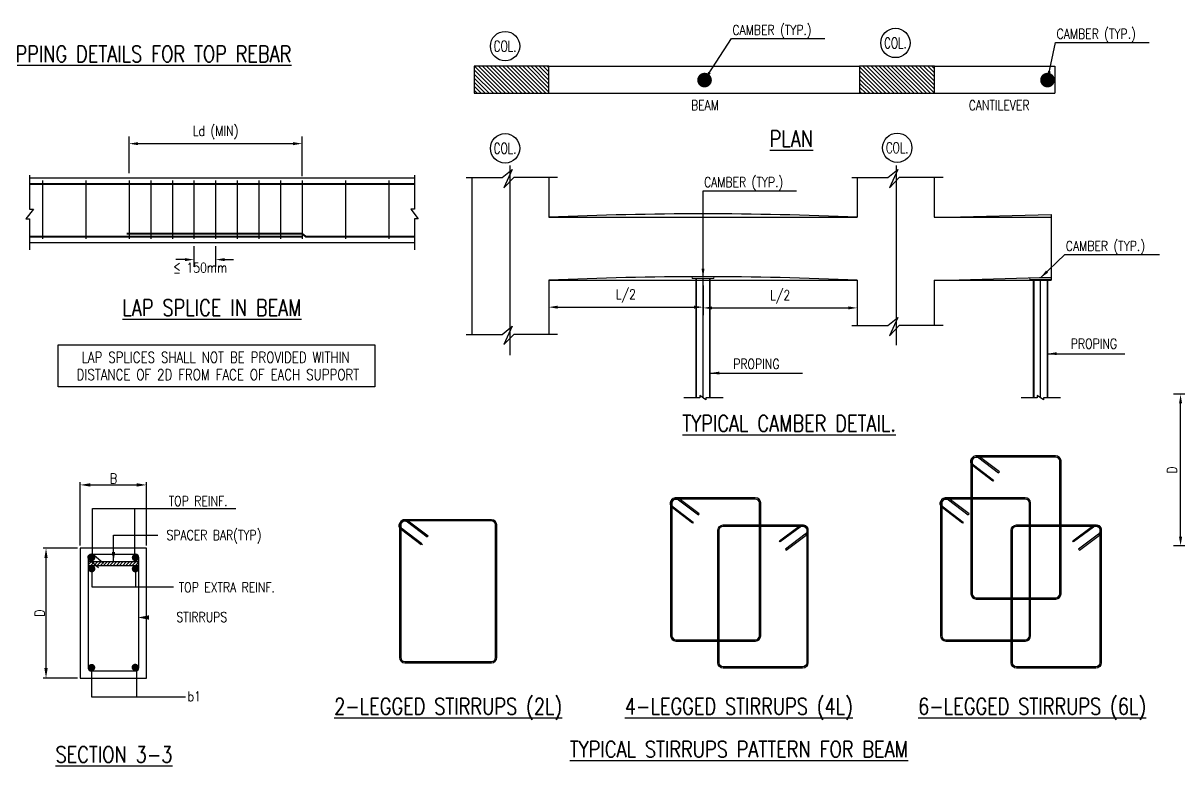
# Model space of a CAD drawing. Extents: x -69352 to 1013721, y -547461 to -186867.
# Drawn here: x 533061 to 565119, y -334601 to -314009 of the extents above; entities that cross this region are included whole.
import ezdxf
from ezdxf.enums import TextEntityAlignment as Align
from ezdxf.lldxf.tags import DXFTag

# ---------------------------------------------------------------- set-up
doc = ezdxf.new("R2010")
doc.units = 0
doc.header["$LTSCALE"] = 500
doc.header["$MEASUREMENT"] = 0
doc.header["$PDMODE"] = 35
doc.header["$PDSIZE"] = -15
doc.layers.get('DEFPOINTS').update_dxf_attribs({"color": 4})
for name, color, linetype in [('CEN', 8, 'CENTER'), ('DIM', 5, 'Continuous'), ('DIM1', 5, 'Continuous'), ('hat', 8, 'Continuous'), ('LINK', 2, 'Continuous'), ('MISC', 5, 'Continuous'), ('S-COLUMN', 1, 'Continuous'), ('S-COLUMN CIRCLE', 9, 'Continuous'), ('S-COLUMN HATCH', 8, 'Continuous'), ('S-COLUMN NO', 2, 'Continuous'), ('S-CONCRET LINE', 4, 'Continuous'), ('S-DIM-1', 5, 'Continuous'), ('S-GRIDE LINE', 8, 'CENTER'), ('S-R.C.C. PILE CAP', 40, 'Continuous'), ('S-REINFORCEMENT', 6, 'Continuous'), ('S-TEXT-1 @ 1', 4, 'Continuous'), ('S-TITLE', 6, 'Continuous'), ('TEXT1', 2, 'Continuous')]:
    doc.layers.add(name, color=color, linetype=linetype)
doc.styles.add('ROMANS', font='simplex.shx', dxfattribs={"width": 0.8, "height": 275})
tags = doc.linetypes.add('CENTER', pattern=[2, 1.25, -0.25, 0.25, -0.25]).pattern_tags.tags
tags[10:11] = [DXFTag(74, 4), DXFTag(75, 0), DXFTag(340, '0'), DXFTag(46, 1.0), DXFTag(50, 0.0), DXFTag(44, 0.0), DXFTag(45, 0.0)]
tags[8:9] = [DXFTag(74, 4), DXFTag(75, 0), DXFTag(340, '0'), DXFTag(46, 1.0), DXFTag(50, 0.0), DXFTag(44, 0.0), DXFTag(45, 0.0)]
tags[6:7] = [DXFTag(74, 4), DXFTag(75, 0), DXFTag(340, '0'), DXFTag(46, 1.0), DXFTag(50, 0.0), DXFTag(44, 0.0), DXFTag(45, 0.0)]
tags[4:5] = [DXFTag(74, 4), DXFTag(75, 0), DXFTag(340, '0'), DXFTag(46, 1.0), DXFTag(50, 0.0), DXFTag(44, 0.0), DXFTag(45, 0.0)]
tags = doc.linetypes.add('HIDDEN', pattern=[0.375, 0.25, -0.125]).pattern_tags.tags
tags[6:7] = [DXFTag(74, 4), DXFTag(75, 0), DXFTag(340, '0'), DXFTag(46, 1.0), DXFTag(50, 0.0), DXFTag(44, 0.0), DXFTag(45, 0.0)]
tags[4:5] = [DXFTag(74, 4), DXFTag(75, 0), DXFTag(340, '0'), DXFTag(46, 1.0), DXFTag(50, 0.0), DXFTag(44, 0.0), DXFTag(45, 0.0)]
doc.dimstyles.new('Copy of INT2TIMES', dxfattribs={"dimtxt": 300, "dimasz": 275, "dimexe": 75, "dimexo": 75, "dimgap": 40, "dimtad": 1, "dimdec": 0, "dimlfac": 0.5, "dimrnd": 5, "dimzin": 0, "dimdsep": 46, "dimtxsty": 'ROMANS', "dimcen": -1, "dimclrd": 5, "dimclre": 5, "dimclrt": 4, "dimadec": 0, "dimazin": 0, "dimtfac": 1, "dimtdec": 0, "dimtix": 1, "dimtofl": 0, "dimtmove": 2, "dimatfit": 3, "dimfxl": 0, "dimtolj": 1, "dimtzin": 0, "dimarcsym": 0})
doc.dimstyles.new('dim100', dxfattribs={"dimtxt": 250, "dimasz": 250, "dimexe": 200, "dimexo": 200, "dimgap": 100, "dimtad": 1, "dimdec": 0, "dimzin": 0, "dimdsep": 46, "dimtxsty": 'ROMANS', "dimcen": 0, "dimclrd": 5, "dimclre": 5, "dimclrt": 4, "dimadec": 0, "dimazin": 0, "dimtfac": 1, "dimtdec": 0, "dimtix": 1, "dimtofl": 0, "dimtmove": 2, "dimatfit": 3, "dimfxl": 0, "dimtolj": 1, "dimtzin": 0, "dimlwd": -1, "dimlwe": -1, "dimarcsym": 0})
doc.dimstyles.new('dim25', dxfattribs={"dimtxt": 250, "dimasz": 250, "dimexe": 200, "dimexo": 200, "dimgap": 100, "dimtad": 1, "dimdec": 0, "dimlfac": 0.25, "dimzin": 0, "dimdsep": 46, "dimtxsty": 'ROMANS', "dimcen": 0, "dimclrd": 5, "dimclre": 5, "dimclrt": 4, "dimadec": 0, "dimazin": 0, "dimtfac": 1, "dimtdec": 0, "dimtix": 1, "dimtofl": 0, "dimtmove": 2, "dimatfit": 3, "dimfxl": 0, "dimtolj": 1, "dimtzin": 0, "dimlwd": -1, "dimlwe": -1, "dimarcsym": 0})
pattern_1 = [(315, (550417.724, -221036.67), (56.1266, 56.1266), [])]

# ---------------------------------------------------------------- blocks, each defined once
blk = doc.blocks.new('*D39')
at = {"layer": 'DEFPOINTS', "color": 0}
for p in [(540800, -317351), (536000, -318373), (540800, -318454)]:
    blk.add_point(p, dxfattribs=at)
at = {"layer": 'S-DIM-1', "color": 5}
for p, q in [((536000, -318173), (536000, -317151)), ((536250, -317351), (540550, -317351)), ((540800, -318254), (540800, -317151))]:
    blk.add_line(p, q, dxfattribs=at)
for points in [[(536250, -317309), (536250, -317393), (536000, -317351)], [(540550, -317393), (540550, -317309), (540800, -317351)]]:
    blk.add_solid(points, dxfattribs=at)
at = {"layer": 'S-DIM-1', "color": 4, "insert": (538400, -317042), "char_height": 275, "attachment_point": 5, "style": 'ROMANS'}
blk.add_mtext('\\A1;{Ld (MIN)}', dxfattribs=at)
blk = doc.blocks.new('*D40')
at = {"layer": 'DEFPOINTS', "color": 0}
for p in [(537800, -319989), (538400, -319989), (538400, -320565)]:
    blk.add_point(p, dxfattribs=at)
at = {"layer": 'S-DIM-1', "color": 5}
for p, q in [((537800, -320189), (537800, -320765)), ((538400, -320189), (538400, -320765)), ((537550, -320565), (537300, -320565)), ((538650, -320565), (538900, -320565))]:
    blk.add_line(p, q, dxfattribs=at)
for points in [[(537550, -320607), (537550, -320524), (537800, -320565)], [(538650, -320524), (538650, -320607), (538400, -320565)]]:
    blk.add_solid(points, dxfattribs=at)
at = {"layer": 'S-DIM-1', "color": 4, "insert": (537893, -320788), "char_height": 275, "attachment_point": 5, "style": 'ROMANS'}
blk.add_mtext('\\A1; {\\H1.0833x;≤\\H0.9231x; 150mm}', dxfattribs=at)
blk = doc.blocks.new('*D203')
at = {"layer": 'DEFPOINTS', "color": 0, "ltscale": 2}
for p in [(536487, -326812), (534647, -328567), (536487, -328567)]:
    blk.add_point(p, dxfattribs=at)
at = {"layer": 'DIM', "color": 5, "lineweight": -2, "ltscale": 2}
for p, q in [((534647, -328492), (534647, -326737)), ((534922, -326812), (536212, -326812)), ((536487, -328492), (536487, -326737))]:
    blk.add_line(p, q, dxfattribs=at)
at = {"layer": 'DIM', "color": 5, "ltscale": 2}
for points in [[(534922, -326766), (534922, -326858), (534647, -326812)], [(536212, -326766), (536212, -326858), (536487, -326812)]]:
    blk.add_solid(points, dxfattribs=at)
at = {"layer": 'DIM', "color": 4, "ltscale": 2, "insert": (535567, -326635), "char_height": 275, "attachment_point": 5, "style": 'ROMANS'}
blk.add_mtext('\\A1;B', dxfattribs=at)
blk = doc.blocks.new('*D204')
at = {"layer": 'DEFPOINTS', "color": 0, "ltscale": 2}
for p in [(533696, -328567), (534647, -328567), (534647, -332167)]:
    blk.add_point(p, dxfattribs=at)
at = {"layer": 'DIM', "color": 5, "lineweight": -2, "ltscale": 2}
for p, q in [((534572, -328567), (533621, -328567)), ((533696, -331892), (533696, -328842)), ((534572, -332167), (533621, -332167))]:
    blk.add_line(p, q, dxfattribs=at)
at = {"layer": 'DIM', "color": 5, "ltscale": 2}
for points in [[(533650, -328842), (533742, -328842), (533696, -328567)], [(533650, -331892), (533742, -331892), (533696, -332167)]]:
    blk.add_solid(points, dxfattribs=at)
at = {"layer": 'DIM', "color": 4, "ltscale": 2, "insert": (533519, -330367), "char_height": 275, "attachment_point": 5, "rotation": 90, "style": 'ROMANS'}
blk.add_mtext('\\A1;D', dxfattribs=at)
blk = doc.blocks.new('*D970')
at = {"layer": 'DEFPOINTS', "color": 0}
for p in [(547640, -321136), (551920, -321088), (551920, -321884)]:
    blk.add_point(p, dxfattribs=at)
at = {"layer": 'S-DIM-1', "color": 5}
for p, q in [((547640, -321336), (547640, -322084)), ((551920, -321288), (551920, -322084)), ((547890, -321884), (551670, -321884))]:
    blk.add_line(p, q, dxfattribs=at)
for points in [[(547890, -321842), (547890, -321926), (547640, -321884)], [(551670, -321926), (551670, -321842), (551920, -321884)]]:
    blk.add_solid(points, dxfattribs=at)
at = {"layer": 'S-DIM-1', "color": 4, "insert": (549780, -321574), "char_height": 275, "attachment_point": 5, "style": 'ROMANS'}
blk.add_mtext('\\A1;{L/2}', dxfattribs=at)
blk = doc.blocks.new('*D971')
at = {"layer": 'DEFPOINTS', "color": 0}
for p in [(551920, -321088), (556199, -321136), (556199, -321905)]:
    blk.add_point(p, dxfattribs=at)
at = {"layer": 'S-DIM-1', "color": 5}
for p, q in [((551920, -321288), (551920, -322105)), ((556199, -321336), (556199, -322105)), ((552170, -321905), (555949, -321905))]:
    blk.add_line(p, q, dxfattribs=at)
for points in [[(552170, -321863), (552170, -321946), (551920, -321905)], [(555949, -321946), (555949, -321863), (556199, -321905)]]:
    blk.add_solid(points, dxfattribs=at)
at = {"layer": 'S-DIM-1', "color": 4, "insert": (554060, -321595), "char_height": 275, "attachment_point": 5, "style": 'ROMANS'}
blk.add_mtext('\\A1;{L/2}', dxfattribs=at)
blk = doc.blocks.new('*D972')
at = {"layer": 'DEFPOINTS', "color": 0}
for p in [(565165, -324300), (565922, -324300), (565922, -328500)]:
    blk.add_point(p, dxfattribs=at)
at = {"layer": 'DIM', "color": 5}
for p, q in [((565722, -324300), (564965, -324300)), ((565165, -328250), (565165, -324550)), ((565722, -328500), (564965, -328500))]:
    blk.add_line(p, q, dxfattribs=at)
for points in [[(565207, -324550), (565123, -324550), (565165, -324300)], [(565123, -328250), (565207, -328250), (565165, -328500)]]:
    blk.add_solid(points, dxfattribs=at)
at = {"layer": 'DIM', "color": 4, "insert": (564927, -326400), "char_height": 275, "attachment_point": 5, "rotation": 90, "style": 'ROMANS'}
blk.add_mtext('\\A1;D', dxfattribs=at)

msp = doc.modelspace()

# ---------------------------------------------------------------- hatches: boundary and pattern name
h = msp.add_hatch()
h.set_pattern_fill('ANSI31', color=256, scale=500, style=0)
h.set_pattern_definition([(45, (-31439.81, -202370.03), (-44.194174, 44.194174), [])])
h.paths.add_polyline_path([(536264.883, -329044.161), (534869.5, -329044.161), (534869.5, -328947.927), (536264.883, -328947.927)])
at = {"layer": 'S-COLUMN HATCH'}
h = msp.add_hatch(dxfattribs=at)
h.set_pattern_fill('ANSI31', color=256, scale=25, angle=270, style=0)
h.set_pattern_definition(pattern_1)
h.paths.add_polyline_path([(545569.146, -315954.521), (545569.146, -315205), (547644, -315205), (547644, -315954.521)])
h = msp.add_hatch(dxfattribs=at)
h.set_pattern_fill('ANSI31', color=256, scale=25, angle=270, style=0)
h.set_pattern_definition(pattern_1)
h.paths.add_polyline_path([(556261.348, -315954.521), (556261.348, -315205), (558336.202, -315205), (558336.202, -315954.521)])

# ---------------------------------------------------------------- linework, layer by layer
msp.add_lwpolyline([(534869.5, -329044.161), (536264.883, -329044.161), (536264.883, -328947.927), (534869.5, -328947.927)], close=True)
at = {"layer": 'CEN'}
for p, q in [((546573.811, -323213.88), (546573.811, -317958.154)), ((557286.034, -322941.513), (557286.034, -317958.154))]:
    msp.add_line(p, q, dxfattribs=at)
at = {"layer": 'DIM'}
msp.add_line((534987.228, -327465.686), (538956.405, -327465.686), dxfattribs=at)
at = {"layer": 'DIM', "ltscale": 2}
for p, q in [((534964.621, -329136.362), (534964.621, -329635.662)), ((536175.27, -329138.44), (536175.27, -329637.739)), ((534964.621, -329635.662), (537227.246, -329635.662)), ((534960.941, -331824.613), (534960.941, -332689.183)), ((534960.941, -332689.183), (537565.191, -332689.183))]:
    msp.add_line(p, q, dxfattribs=at)
at = {"layer": 'DIM', "color": 8, "elevation": 244.169}
for points in [[(552477.272, -324394.269), (552001.282, -324394.269), (552001.282, -324452.497), (551830.896, -324336.042), (551830.896, -324394.269), (551387.772, -324394.269)], [(561837.976, -324394.269), (561361.987, -324394.269), (561361.987, -324452.497), (561191.601, -324336.042), (561191.601, -324394.269), (560748.476, -324394.269)]]:
    msp.add_lwpolyline(points, dxfattribs=at)
at = {"layer": 'DIM', "ltscale": 2, "flags": 128}
msp.add_lwpolyline([(537251.319, -330487.555, 0, 0, 0), (536249.542, -330487.555, 0, 122.425, 0), (536555.402, -330487.555, 0, 0, 0)], format="xyseb", dxfattribs=at)
at = {"layer": 'DIM1'}
for p, q in [((534987.228, -328736.228), (534987.228, -327465.686)), ((536157.379, -328736.228), (536157.379, -327465.686)), ((536201.301, -331824.613), (536201.301, -332689.183))]:
    msp.add_line(p, q, dxfattribs=at)
msp.add_lwpolyline([(534031.147, -322927.274), (542820.888, -322927.274), (542820.888, -324088.257), (534031.147, -324088.257)], close=True, dxfattribs=at)
at = {"layer": 'hat', "elevation": 0}
for points in [[(545352, -318287.521), (546352.346, -318287.521), (546628.914, -318063.583), (546397.202, -318571.177), (546681.243, -318280.058), (547884.989, -318280.058)], [(556044.202, -318287.521), (557044.545, -318287.521), (557321.116, -318063.583), (557089.401, -318571.177), (557373.442, -318280.058), (558577.191, -318280.058)], [(556044.202, -322391.422), (557044.545, -322391.422), (557321.116, -322167.484), (557089.401, -322675.078), (557373.442, -322383.959), (558577.191, -322383.959)], [(545352, -322638.063), (546352.346, -322638.063), (546628.914, -322414.125), (546397.202, -322921.722), (546681.243, -322630.6), (547884.989, -322630.6)]]:
    msp.add_lwpolyline(points, dxfattribs=at)
at = {"layer": 'LINK'}
for p, q in [((544291.131, -328220.69), (544270.041, -328248.622)), ((544132.629, -328441.361), (544111.539, -328469.292))]:
    msp.add_line(p, q, dxfattribs=at)
for points in [[(559375.909, -326066.314, 0.148969914), (559350.932, -326148.286), (559350.932, -328815.921), (559350.932, -329829.021, 0.414213562), (559497.932, -329976.021), (560500.548, -329976.021), (561703.165, -329976.021, 0.414213562), (561850.165, -329829.021), (561850.165, -328815.921), (561850.165, -326148.286, 0.399194115), (561699.589, -326008.076), (560496.973, -326008.076), (559494.356, -326008.076, 0.270159719), (559366.449, -326082.628)], [(559406.083, -326084.033, -0.40520968), (559570.038, -326063.885), (560119.771, -326478.982), (560140.862, -326451.051), (559591.142, -326035.963, 0.414213562), (559375.909, -326065.814, -0.414213562)], [(559393.742, -326104.55, 0.381213026), (559424.301, -326259.532), (559977.942, -326677.572), (559956.851, -326705.504), (559403.198, -326287.455, -0.391379955), (559366.449, -326082.128, -0.391379955)], [(559405.916, -326084.433, 0.152834704), (559385.932, -326148.286), (559385.932, -328815.921), (559385.932, -329829.021, 0.414213562), (559497.932, -329941.021), (560500.548, -329941.021), (561703.165, -329941.021, 0.414213562), (561815.165, -329829.021), (561815.165, -328815.921), (561815.165, -326148.286, 0.394331778), (561699.589, -326043.076), (560496.973, -326043.076), (559494.356, -326043.076, 0.284887278), (559394.031, -326105.288)], [(551063.73, -327268.55, 0.381213026), (551094.289, -327423.532), (551647.93, -327841.572), (551626.84, -327869.504), (551073.186, -327451.455, -0.391379955), (551036.437, -327246.128, -0.391379955)], [(551045.897, -327229.814, 0.148969914), (551020.92, -327311.786), (551020.92, -329979.421), (551020.92, -330992.521, 0.414213562), (551167.92, -331139.521), (552170.537, -331139.521), (553373.154, -331139.521, 0.414213562), (553520.154, -330992.521), (553520.154, -329979.421), (553520.154, -327311.786, 0.399194115), (553369.578, -327171.576), (552166.961, -327171.576), (551164.345, -327171.576, 0.270159719), (551036.437, -327246.128)], [(551076.072, -327248.033, -0.40520968), (551240.027, -327227.885), (551789.759, -327642.982), (551810.85, -327615.051), (551261.13, -327199.963, 0.414213562), (551045.897, -327229.814, -0.414213562)], [(551075.905, -327247.933, 0.152834704), (551055.92, -327311.786), (551055.92, -329979.421), (551055.92, -330992.521, 0.414213562), (551167.92, -331104.521), (552170.537, -331104.521), (553373.154, -331104.521, 0.414213562), (553485.154, -330992.521), (553485.154, -329979.421), (553485.154, -327311.786, 0.394331778), (553369.578, -327206.576), (552166.961, -327206.576), (551164.345, -327206.576, 0.284887278), (551064.019, -327268.788)], [(558550.23, -327268.55, 0.381213026), (558580.789, -327423.532), (559134.43, -327841.572), (559113.34, -327869.504), (558559.686, -327451.455, -0.391379955), (558522.937, -327246.128, -0.391379955)], [(558532.397, -327229.814, 0.148969914), (558507.42, -327311.786), (558507.42, -329979.421), (558507.42, -330992.521, 0.414213562), (558654.42, -331139.521), (559657.037, -331139.521), (560859.654, -331139.521, 0.414213562), (561006.654, -330992.521), (561006.654, -329979.421), (561006.654, -327311.786, 0.399194115), (560856.078, -327171.576), (559653.461, -327171.576), (558650.845, -327171.576, 0.270159719), (558522.937, -327246.128)], [(558562.572, -327248.033, -0.40520968), (558726.527, -327227.885), (559276.259, -327642.982), (559297.35, -327615.051), (558747.63, -327199.963, 0.414213562), (558532.397, -327229.814, -0.414213562)], [(558562.405, -327247.933, 0.152834704), (558542.42, -327311.786), (558542.42, -329979.421), (558542.42, -330992.521, 0.414213562), (558654.42, -331104.521), (559657.037, -331104.521), (560859.654, -331104.521, 0.414213562), (560971.654, -330992.521), (560971.654, -329979.421), (560971.654, -327311.786, 0.394331778), (560856.078, -327206.576), (559653.461, -327206.576), (558650.845, -327206.576, 0.284887278), (558550.519, -327268.788)], [(544103.397, -328472.332), (543553.467, -328057.094, -0.391379955), (543516.718, -327851.767, -0.391379955)], [(543526.178, -327835.453, 0.148969914), (543501.201, -327917.425), (543501.201, -330585.06), (543501.201, -331598.161, 0.414213562), (543648.201, -331745.161), (544850.818, -331745.161), (546053.435, -331745.161, 0.414213562), (546200.435, -331598.161), (546200.435, -330585.06), (546200.435, -327917.425, 0.399194115), (546049.859, -327777.215), (544847.242, -327777.215), (543644.626, -327777.215, 0.270159719), (543516.718, -327851.767)], [(543526.178, -327835.453, -0.414213562), (543741.411, -327805.602), (544291.131, -328220.69)], [(544124.488, -328444.4), (543574.57, -328029.172, -0.381213026), (543544.011, -327874.189, -0.381213026)], [(543556.186, -327853.572, 0.152834704), (543536.201, -327917.425), (543536.201, -330585.06), (543536.201, -331598.161, 0.414213562), (543648.201, -331710.161), (544850.818, -331710.161), (546053.435, -331710.161, 0.414213562), (546165.435, -331598.161), (546165.435, -330585.06), (546165.435, -327917.425, 0.394331778), (546049.859, -327812.215), (544847.242, -327812.215), (543644.626, -327812.215, 0.284887278), (543544.301, -327874.427)], [(543556.353, -327853.673, -0.40520968), (543720.308, -327833.525), (544270.041, -328248.622)], [(554805.305, -327981.04, -0.148969914), (554830.282, -328063.011), (554830.282, -330730.646), (554830.282, -331743.747, -0.414213562), (554683.282, -331890.747), (553680.665, -331890.747), (552478.048, -331890.747, -0.414213562), (552331.048, -331743.747), (552331.048, -330730.646), (552331.048, -328063.011, -0.399194115), (552481.624, -327922.802), (553684.241, -327922.802), (554686.857, -327922.802, -0.270159719), (554814.765, -327997.354)], [(554775.13, -327999.259, 0.40520968), (554611.175, -327979.111), (554061.443, -328394.208), (554040.352, -328366.277), (554590.072, -327951.189, -0.414213562), (554805.305, -327981.04, 0.414213562)], [(562939.805, -327981.04, -0.148969914), (562964.782, -328063.011), (562964.782, -330730.646), (562964.782, -331743.747, -0.414213562), (562817.782, -331890.747), (561815.165, -331890.747), (560612.548, -331890.747, -0.414213562), (560465.548, -331743.747), (560465.548, -330730.646), (560465.548, -328063.011, -0.399194115), (560616.124, -327922.802), (561818.741, -327922.802), (562821.357, -327922.802, -0.270159719), (562949.265, -327997.354)], [(562909.63, -327999.259, 0.40520968), (562745.675, -327979.111), (562195.943, -328394.208), (562174.852, -328366.277), (562724.572, -327951.189, -0.414213562), (562939.805, -327981.04, 0.414213562)], [(554775.297, -327999.159, -0.152834704), (554795.282, -328063.011), (554795.282, -330730.646), (554795.282, -331743.747, -0.414213562), (554683.282, -331855.747), (553680.665, -331855.747), (552478.048, -331855.747, -0.414213562), (552366.048, -331743.747), (552366.048, -330730.646), (552366.048, -328063.011, -0.394331778), (552481.624, -327957.802), (553684.241, -327957.802), (554686.857, -327957.802, -0.284887278), (554787.183, -328020.014)], [(554787.472, -328019.776, -0.381213026), (554756.913, -328174.758), (554203.272, -328592.798), (554224.362, -328620.73), (554778.016, -328202.681, 0.391379955), (554814.765, -327997.354, 0.391379955)], [(562909.797, -327999.159, -0.152834704), (562929.782, -328063.011), (562929.782, -330730.646), (562929.782, -331743.747, -0.414213562), (562817.782, -331855.747), (561815.165, -331855.747), (560612.548, -331855.747, -0.414213562), (560500.548, -331743.747), (560500.548, -330730.646), (560500.548, -328063.011, -0.394331778), (560616.124, -327957.802), (561818.741, -327957.802), (562821.357, -327957.802, -0.284887278), (562921.683, -328020.014)], [(562921.972, -328019.776, -0.381213026), (562891.413, -328174.758), (562337.772, -328592.798), (562358.862, -328620.73), (562912.516, -328202.681, 0.391379955), (562949.265, -327997.354, 0.391379955)]]:
    msp.add_lwpolyline(points, format="xyb", dxfattribs=at)
at = {"layer": 'MISC'}
for points in [[(533238.213, -318222.336), (533238.213, -319168.675), (533344.572, -319168.675), (533140.035, -319430.763), (533238.213, -319430.763), (533238.213, -320292.827)], [(543919.261, -318222.336), (543919.261, -319168.675), (543812.902, -319168.675), (544017.439, -319430.763), (543919.261, -319430.763), (543919.261, -320292.827)]]:
    msp.add_lwpolyline(points, dxfattribs=at)
at = {"layer": 'S-COLUMN', "color": 10, "ltscale": 2}
for p, q in [((545507.146, -318287.521), (545507.146, -322638.063)), ((547640.477, -318280.058), (547640.477, -319392.936)), ((556199.348, -318287.521), (556199.348, -319392.936)), ((558332.679, -318280.058), (558332.679, -319392.936)), ((547640.477, -321136.217), (547640.477, -322630.6)), ((556199.348, -321136.217), (556199.348, -322391.422)), ((558332.679, -321136.217), (558332.679, -322383.959))]:
    msp.add_line(p, q, dxfattribs=at)
at = {"layer": 'S-COLUMN', "color": 10, "ltscale": 2, "elevation": 0}
for points in [[(545569.146, -315954.521), (547644, -315954.521), (547644, -315205), (545569.146, -315205)], [(556261.348, -315954.521), (558336.202, -315954.521), (558336.202, -315205), (556261.348, -315205)]]:
    msp.add_lwpolyline(points, close=True, dxfattribs=at)
at = {"layer": 'S-COLUMN CIRCLE'}
for centre in [(557256.526, -314559.319), (557256.526, -314559.319), (546428.526, -314647.319), (546428.526, -314647.319), (546428.526, -317480.5), (546428.526, -317480.5), (557306, -317465.5), (557306, -317465.5)]:
    msp.add_circle(centre, 407.525, dxfattribs=at)
at = {"layer": 'S-CONCRET LINE', "color": 130}
for p, q in [((547644, -315205), (556261.348, -315205)), ((558336.202, -315205), (561675.435, -315205)), ((561675.435, -315205), (561675.435, -315954.521)), ((547644, -315954.521), (556261.348, -315954.521)), ((558336.202, -315954.521), (561675.435, -315954.521)), ((533238.213, -318294), (543919.261, -318294)), ((547640.477, -319392.936), (556199.348, -319392.936)), ((558332.679, -319392.936), (561580.617, -319392.936)), ((561580.617, -319392.936), (561580.617, -321136.217)), ((533238.213, -320094), (543919.261, -320094)), ((547640.477, -321136.217), (556199.348, -321136.217)), ((558332.679, -321136.217), (561580.617, -321136.217))]:
    msp.add_line(p, q, dxfattribs=at)
at = {"layer": 'S-CONCRET LINE', "color": 8, "linetype": 'HIDDEN', "ltscale": 2}
msp.add_line((561580.617, -319312.469), (561580.617, -319392.936), dxfattribs=at)
at = {"layer": 'S-CONCRET LINE', "color": 8, "linetype": 'HIDDEN', "ltscale": 2, "elevation": 0}
for points in [[(558332.679, -319392.936), (558702.289, -319392.936), (561580.617, -319312.469)], [(558332.679, -321136.217), (558702.289, -321136.217), (561580.617, -321055.751)]]:
    msp.add_lwpolyline(points, dxfattribs=at)
at = {"layer": 'S-CONCRET LINE', "color": 130}
msp.add_lwpolyline([(536487.191, -328566.662), (534647.191, -328566.662), (534647.191, -332166.662), (536487.191, -332166.662)], close=True, dxfattribs=at)
at = {"layer": 'S-CONCRET LINE', "color": 8, "linetype": 'HIDDEN', "ltscale": 2}
for centre in [(551919.912, -414728.096), (551919.912, -416471.378)]:
    msp.add_arc(centre, 95431.161, 87.42981398, 92.57018602, dxfattribs=at)
at = {"layer": 'S-GRIDE LINE', "ltscale": 250}
for p, q in [((551919.912, -324396.882, 244.169), (551919.912, -321088.217, 432.352)), ((561280.617, -324396.882, 244.169), (561280.617, -321120.525, 432.352))]:
    msp.add_line(p, q, dxfattribs=at)
at = {"layer": 'S-REINFORCEMENT'}
for p, q in [((533600.177, -318372.72), (533600.177, -319989.28)), ((534800.177, -318372.72), (534800.177, -319989.28)), ((536000.177, -318372.72), (536000.177, -319989.28)), ((536600.177, -318372.72), (536600.177, -319989.28)), ((537200.177, -318372.72), (537200.177, -319989.28)), ((537800.177, -318372.72), (537800.177, -319989.28)), ((538400.177, -318372.72), (538400.177, -319989.28)), ((539000.177, -318372.72), (539000.177, -319989.28)), ((539600.177, -318372.72), (539600.177, -319989.28)), ((540200.177, -318372.72), (540200.177, -319989.28)), ((540800.177, -318372.72), (540800.177, -319989.28)), ((542000.177, -318372.72), (542000.177, -319989.28)), ((543200.177, -318372.72), (543200.177, -319989.28)), ((540800.177, -319834), (540899.4, -319914)), ((540800.177, -319854), (540899.4, -319934)), ((540899.4, -319914), (543919.261, -319914)), ((534869.5, -328816.228), (534869.5, -331889.55)), ((534949.5, -328736.228), (536184.883, -328736.228)), ((536264.883, -328816.228), (536264.883, -331889.55)), ((534949.5, -331969.55), (536184.883, -331969.55))]:
    msp.add_line(p, q, dxfattribs=at)
at = {"layer": 'S-REINFORCEMENT', "lineweight": 0}
for p, q in [((551719.912, -324394.269, 244.286), (551719.912, -321088.217, 432.352)), ((552119.912, -324394.269, 244.286), (552119.912, -321088.217, 432.352)), ((561080.617, -324394.269, 244.286), (561080.617, -321120.525, 432.352)), ((561480.617, -324394.269, 244.286), (561480.617, -321120.525, 432.352))]:
    msp.add_line(p, q, dxfattribs=at)
at = {"layer": 'S-REINFORCEMENT', "color": 8, "linetype": 'HIDDEN', "lineweight": 0, "ltscale": 250}
for p, q in [((551739.912, -324394.269, 244.286), (551739.912, -321088.217, 432.352)), ((552099.912, -324394.269, 244.286), (552099.912, -321088.217, 432.352)), ((561100.617, -324394.269, 244.286), (561100.617, -321120.525, 432.352)), ((561460.617, -324394.269, 244.286), (561460.617, -321120.525, 432.352))]:
    msp.add_line(p, q, dxfattribs=at)
at = {"layer": 'S-REINFORCEMENT', "const_width": 202.791, "elevation": 0}
for points in [[(551860.261, -315588.712, 1), (552063.028, -315588.712, 1)], [(561372.891, -315588.712, 1), (561575.658, -315588.712, 1)]]:
    msp.add_lwpolyline(points, format="xyb", close=True, dxfattribs=at)
at = {"layer": 'S-REINFORCEMENT'}
for points in [[(533238.213, -318454), (543919.261, -318454)], [(533238.213, -318474), (543919.261, -318474)], [(533238.213, -319914), (540800.177, -319914)], [(533238.213, -319934), (540800.177, -319934)], [(535936.817, -319834), (540800.177, -319834)], [(535936.817, -319854), (540800.177, -319854)], [(540899.4, -319934), (543919.261, -319934)]]:
    msp.add_lwpolyline(points, dxfattribs=at)
at = {"layer": 'S-REINFORCEMENT', "lineweight": 0}
for points in [[(551619.912, -321040.217), (552219.912, -321040.217), (552219.912, -321088.217), (551619.912, -321088.217)], [(560980.617, -321072.525), (561580.617, -321072.525), (561580.617, -321120.525), (560980.617, -321120.525)]]:
    msp.add_lwpolyline(points, close=True, dxfattribs=at)
at = {"layer": 'S-REINFORCEMENT'}
msp.add_lwpolyline([(535155.987, -329114.346), (534897.661, -328900.063, -1), (535019.107, -328753.656), (535288.948, -328977.49)], format="xyb", dxfattribs=at)
at = {"layer": 'S-REINFORCEMENT', "linetype": 'Continuous', "const_width": 100}
for points in [[(534914.621, -328826.383, 1), (535014.621, -328826.383, 1)], [(536125.27, -328828.461, 1), (536225.27, -328828.461, 1)], [(534914.621, -329136.362, 1), (535014.621, -329136.362, 1)], [(536125.27, -329138.44, 1), (536225.27, -329138.44, 1)], [(534910.941, -331874.613, 1), (535010.941, -331874.613, 1)], [(536119.29, -331870.336, 1), (536219.29, -331870.336, 1)]]:
    msp.add_lwpolyline(points, format="xyb", close=True, dxfattribs=at)
at = {"layer": 'S-REINFORCEMENT'}
for centre, start, end in [((534949.5, -328816.228), 90, 180), ((536184.883, -328816.228), 0, 90), ((534949.5, -331889.55), 180, 270), ((536184.883, -331889.55), 270, 0)]:
    msp.add_arc(centre, 80, start, end, dxfattribs=at)

# ---------------------------------------------------------------- texts
at = {"layer": 'S-COLUMN NO', "style": 'ROMANS', "width": 0.7}
for p in [(557256.526, -314559.319), (546428.526, -314647.319), (546428.526, -317480.5), (557306, -317465.5)]:
    msp.add_text('COL.', height=300, dxfattribs=at).set_placement(p, align=Align.MIDDLE)
at = {"layer": 'S-TEXT-1 @ 1', "style": 'ROMANS', "width": 0.8}
for s, p in [('CAMBER (TYP.)', (552736.041, -314336.775)), ('CAMBER (TYP.)', (561727.591, -314443.397)), ('CAMBER (TYP.)', (551947.041, -318555.715)), ('CAMBER (TYP.)', (561984.041, -320325.215)), ('STIRRUPS', (537313.867, -330613.96))]:
    msp.add_text(s, height=275, dxfattribs=at).set_placement(p)
for s, p in [('BEAM', (551586.228, -316287.333, 283923.383)), ('CANTILEVER', (559288.957, -316287.333, 283923.383)), ('PROPING', (562121, -322898, 284222.269)), ('PROPING', (552758, -323457.5, 284222.269))]:
    msp.add_text(s, height=275, dxfattribs=at).set_placement(p, align=Align.MIDDLE_LEFT)
at = {"layer": 'S-TEXT-1 @ 1', "linetype": 'ByBlock', "style": 'ROMANS', "width": 0.8}
for s, p in [('TOP REINF.', (537915.501, -327259.742)), ('SPACER BAR(TYP)', (538355.222, -328222.284)), ('TOP EXTRA REINF.', (538711.273, -329651.444)), ('b1', (537805.923, -332673.4))]:
    msp.add_text(s, height=275, dxfattribs=at).set_placement(p, align=Align.MIDDLE)
at = {"layer": 'S-TITLE', "style": 'ROMANS', "width": 0.8}
for s, p in [('%%UTYPICAL LAPPING DETAILS FOR TOP REBAR', (535363.182, -314863.232)), ('%%UPLAN', (554370.205, -317214.309)), ('%%ULAP SPLICE IN BEAM', (538298.944, -321897.883)), ('%%UTYPICAL CAMBER DETAIL.', (554308.205, -325106.558)), ('%%U2-LEGGED STIRRUPS (2L)', (544850.818, -332950.623)), ('%%U4-LEGGED STIRRUPS (4L)', (552915.591, -332950.623)), ('%%U6-LEGGED STIRRUPS (6L)', (561050.091, -332950.623)), ('%%UTYPICAL STIRRUPS PATTERN FOR BEAM', (552915.591, -334139.306)), ('%%USECTION 3-3', (535580.723, -334286.187))]:
    msp.add_text(s, height=450, dxfattribs=at).set_placement(p, align=Align.MIDDLE_CENTER)
at = {"layer": 'TEXT1', "linetype": 'ByBlock', "style": 'ROMANS', "width": 0.8}
for s, p in [('LAP SPLICES SHALL NOT BE PROVIDED WITHIN', (538399.989, -323272.854)), ('DISTANCE OF 2D FROM FACE OF EACH SUPPORT', (538464.412, -323754.112))]:
    msp.add_text(s, height=300, dxfattribs=at).set_placement(p, align=Align.MIDDLE)

# ---------------------------------------------------------------- dimensions: what is measured, and where the dimension line sits
at = {"layer": 'DIM'}
dim = msp.add_linear_dim(base=(565164.983, -324299.735), p1=(565921.816, -328499.735), p2=(565921.816, -324299.735), angle=90, text='D', dimstyle='dim25', dxfattribs=at)
dim.commit()
dim.dimension.update_dxf_attribs({"geometry": '*D972', "text_midpoint": (564927.483, -326399.735)})
at = {"layer": 'DIM', "ltscale": 2}
dim = msp.add_linear_dim(base=(536487.191, -326812.26), p1=(534647.191, -328566.662), p2=(536487.191, -328566.662), text='B', dimstyle='Copy of INT2TIMES', dxfattribs=at)
dim.commit()
dim.dimension.update_dxf_attribs({"geometry": '*D203', "text_midpoint": (535567.191, -326634.76)})
dim = msp.add_linear_dim(base=(533696.105, -328566.662), p1=(534647.191, -332166.662), p2=(534647.191, -328566.662), angle=90, text='D', dimstyle='Copy of INT2TIMES', dxfattribs=at)
dim.commit()
dim.dimension.update_dxf_attribs({"geometry": '*D204', "text_midpoint": (533518.605, -330366.662)})
at = {"layer": 'S-DIM-1'}
for base, p1, p2, text, picture, middle in [((540800.177, -317351.082), (536000.177, -318372.72), (540800.177, -318454), '{Ld (MIN)}', '*D39', (538400.177, -317041.558)), ((551919.912, -321883.94), (547640.477, -321136.217), (551919.912, -321088.217), '{L/2}', '*D970', (549780.195, -321574.416)), ((556199.348, -321904.773), (551919.912, -321088.217), (556199.348, -321136.217), '{L/2}', '*D971', (554059.63, -321595.25))]:
    dim = msp.add_linear_dim(base=base, p1=p1, p2=p2, text=text, dimstyle='dim100', override={"dimtxsty": 'ROMANS', "dimarcsym": 1}, dxfattribs=at)
    dim.commit()
    dim.dimension.update_dxf_attribs({"geometry": picture, "text_midpoint": middle})
dim = msp.add_linear_dim(base=(538400.177, -320565.389), p1=(537800.177, -319989.28), p2=(538400.177, -319989.28), text=' {\\H1.0833x;≤\\H0.9231x; 150mm}', dimstyle='dim100', override={"dimarcsym": 1}, dxfattribs=at)
dim.commit()
dim.dimension.update_dxf_attribs({"geometry": '*D40', "text_midpoint": (537893.101, -320787.866), "dimtype": 160})

# ---------------------------------------------------------------- leaders
at = {"layer": 'DIM', "ltscale": 2}
msp.add_leader([(535567.191, -328947.927), (535567.191, -328206.501), (536796.992, -328206.501)], dimstyle='Copy of INT2TIMES', dxfattribs=at)
at = {"layer": 'S-R.C.C. PILE CAP'}
for points in [[(551961.645, -315588.712), (552708.912, -314435.5), (555299.272, -314435.5)], [(561474.275, -315588.712), (561700.462, -314542.122), (564290.821, -314542.122)], [(551919.912, -321064.217), (551919.912, -318654.44), (554510.272, -318654.44)], [(561280.617, -321072.525), (561956.912, -320423.94), (564580.5, -320423.94)], [(561480.617, -323174.167, 298.886), (563619, -323174.167, 298.886)], [(552119.912, -323711.667, 298.886), (554680.772, -323711.667, 298.886)]]:
    msp.add_leader(points, dimstyle='dim100', override={"dimgap": 100, "dimtad": 0, "dimarcsym": 1}, dxfattribs=at)

doc.saveas('drawing.dxf')
